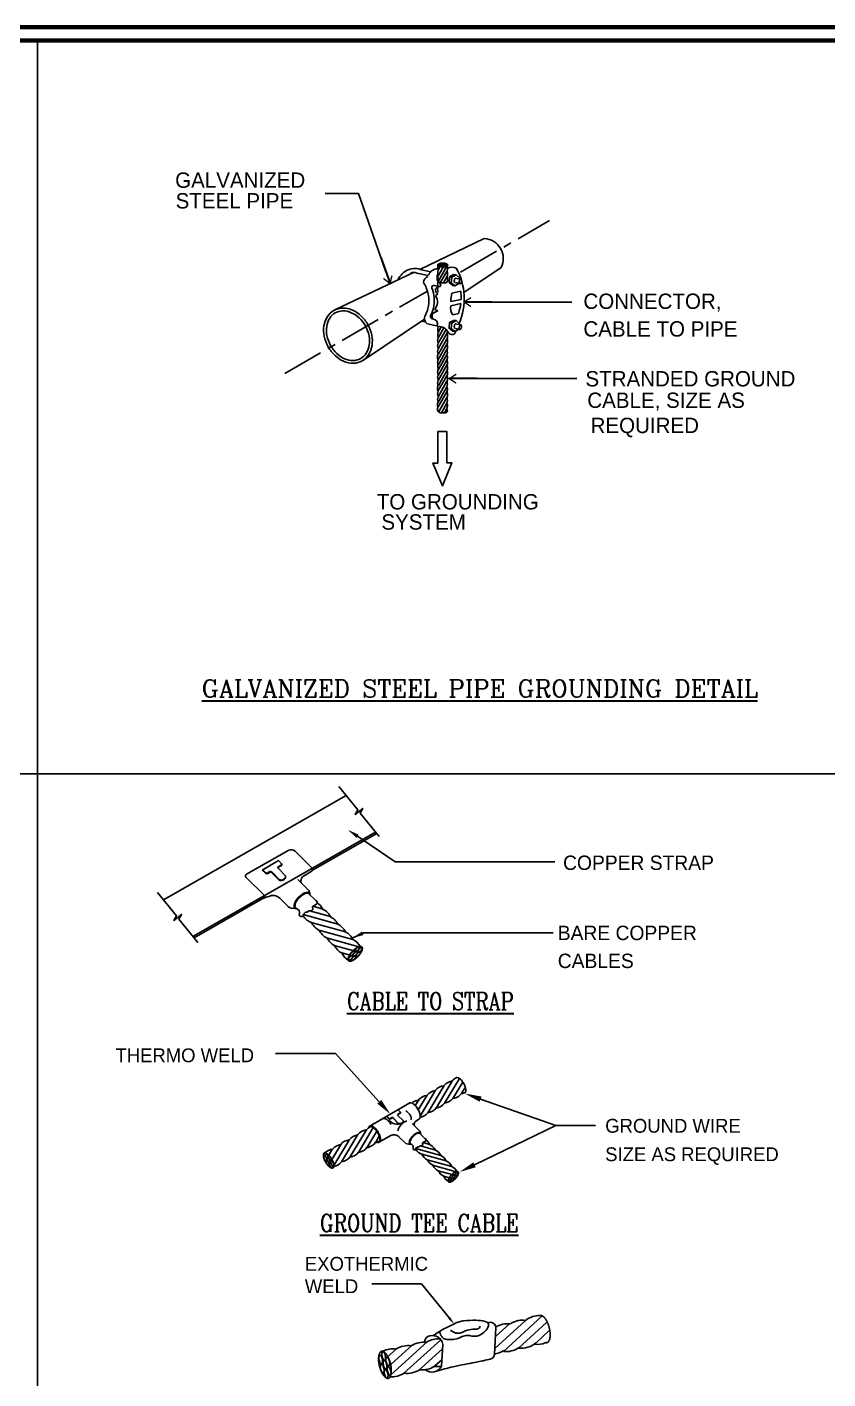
# Model space of a CAD drawing. Extents: x -508 to 92, y -98 to -31.
# Drawn here: x -481.06 to -456.91, y -71.9 to -31.14 of the extents above; entities that cross this region are included whole.
import ezdxf

# ---------------------------------------------------------------- set-up
doc = ezdxf.new("R2010")
doc.units = 0
doc.header["$MEASUREMENT"] = 0
doc.linetypes.add('CENTER', pattern=[2, 1.25, -0.25, 0.25, -0.25])
doc.linetypes.add('DASHED', pattern=[19.05, 12.7, -6.35])
doc.layers.get('0').update_dxf_attribs({"linetype": 'CONTINUOUS', "lineweight": 30})
for name, color, linetype in [('E-DET2-DWG', 2, 'CONTINUOUS'), ('E-DET2-TX', 7, 'CONTINUOUS'), ('E-G-DTL', 2, 'CONTINUOUS'), ('E-G-TXT', 2, 'CONTINUOUS'), ('E-GN-TXT', 2, 'CONTINUOUS'), ('E-P-TXT', 11, 'CONTINUOUS'), ('E-T25', 3, 'CONTINUOUS')]:
    doc.layers.add(name, color=color, linetype=linetype)
doc.layers.add('UG-BORDER', color=20, linetype='CONTINUOUS', lineweight=80)
doc.styles.add('ROMANC', font='ROMANC')
doc.styles.add('STENCIL', font='STENCIL.shx', dxfattribs={"height": 0.25})

msp = doc.modelspace()

# ---------------------------------------------------------------- linework, layer by layer
at = {"color": 3}
for points in [[(-470.391, -38.088), (-470.116, -38.875)], [(-467.05, -39.434), (-467.883, -39.434)], [(-467.496, -41.742), (-468.329, -41.742)]]:
    msp.add_lwpolyline(points, dxfattribs=at)
at = {"color": 3, "const_width": 0.0417}
for points in [[(-470.315, -38.722), (-470.116, -38.875), (-470.056, -38.632)], [(-467.674, -39.297), (-467.883, -39.434), (-467.674, -39.571)], [(-468.12, -41.605), (-468.329, -41.742), (-468.12, -41.879)]]:
    msp.add_lwpolyline(points, dxfattribs=at)
at = {"layer": 'E-DET2-DWG', "color": 11, "linetype": 'CENTER'}
for p, q in [((-467.989, -38.527), (-465.308, -36.979)), ((-473.29, -41.588), (-468.983, -39.1))]:
    msp.add_line(p, q, dxfattribs=at)
at = {"layer": 'E-DET2-DWG'}
for p, q in [((-467.275, -37.515), (-469.222, -38.447)), ((-468.554, -38.303), (-468.544, -38.286)), ((-468.455, -38.295), (-468.447, -38.283)), ((-469.411, -38.537), (-471.777, -39.669)), ((-469.307, -38.565), (-468.966, -38.637)), ((-469.222, -38.447), (-468.889, -38.517)), ((-468.667, -38.642), (-468.499, -38.348)), ((-468.667, -38.809), (-468.408, -38.355)), ((-468.666, -38.475), (-468.6, -38.358)), ((-468.6, -38.853), (-468.393, -38.491)), ((-468.507, -38.856), (-468.391, -38.654)), ((-468.321, -38.674), (-468.255, -38.686)), ((-468.193, -38.599), (-468.127, -38.611)), ((-468.146, -38.711), (-467.972, -38.748)), ((-466.767, -38.395), (-467.889, -39.148)), ((-468.783, -38.932), (-468.634, -38.964)), ((-468.337, -38.84), (-468.271, -38.852)), ((-468.257, -39.163), (-467.986, -39.101)), ((-468.224, -38.931), (-468.159, -38.943)), ((-468.147, -38.848), (-467.997, -38.879)), ((-468.741, -39.242), (-468.671, -39.185)), ((-468.283, -39.418), (-467.971, -39.351)), ((-468.279, -39.542), (-467.981, -39.477)), ((-468.869, -39.932), (-468.804, -39.945)), ((-468.769, -39.653), (-468.679, -39.697)), ((-468.226, -39.819), (-468.053, -39.773)), ((-469.081, -39.949), (-470.92, -41.184)), ((-469.165, -40.005), (-469.053, -40.029)), ((-468.991, -40.094), (-468.624, -40.171)), ((-468.669, -40.677), (-468.429, -40.257)), ((-468.667, -40.346), (-468.571, -40.18)), ((-468.667, -40.514), (-468.494, -40.211)), ((-468.337, -40.22), (-468.271, -40.231)), ((-468.321, -40.054), (-468.255, -40.065)), ((-468.224, -40.311), (-468.159, -40.322)), ((-468.193, -39.979), (-468.127, -39.99)), ((-468.147, -40.227), (-467.997, -40.258)), ((-468.146, -40.091), (-467.972, -40.127)), ((-468.68, -41.182), (-468.388, -40.671)), ((-468.67, -41.012), (-468.397, -40.535)), ((-468.669, -40.845), (-468.391, -40.359)), ((-468.68, -41.492), (-468.388, -40.982)), ((-468.669, -41.335), (-468.401, -40.866)), ((-468.67, -41.967), (-468.397, -41.49)), ((-468.669, -41.645), (-468.401, -41.177)), ((-468.669, -41.8), (-468.391, -41.313)), ((-468.671, -42.12), (-468.388, -41.626)), ((-468.669, -42.289), (-468.401, -41.821)), ((-468.677, -42.468), (-468.401, -41.986)), ((-468.671, -42.609), (-468.393, -42.123)), ((-468.652, -42.748), (-468.401, -42.31)), ((-468.569, -42.77), (-468.401, -42.476)), ((-468.474, -42.77), (-468.402, -42.644)), ((-465.542, -70.008), (-466.697, -71.067)), ((-466.046, -70.141), (-466.959, -70.979)), ((-466.516, -70.23), (-466.94, -70.618)), ((-465.401, -70.197), (-466.239, -70.965)), ((-465.329, -70.447), (-465.716, -70.803)), ((-469.458, -70.885), (-470.168, -71.528)), ((-468.995, -70.782), (-470.092, -71.775)), ((-468.582, -70.713), (-469.708, -71.732)), ((-469.919, -70.988), (-470.202, -71.243)), ((-468.534, -70.985), (-469.257, -71.639)), ((-468.553, -71.319), (-468.771, -71.516)), ((-470.326, -71.402), (-470.367, -71.439)), ((-470.287, -71.682), (-470.318, -71.709))]:
    msp.add_line(p, q, dxfattribs=at)
at = {"layer": 'E-DET2-DWG', "color": 3, "linetype": 'Continuous'}
for p, q in [((-466.925, -70.36), (-466.968, -71.15)), ((-468.527, -70.856), (-468.563, -71.51))]:
    msp.add_line(p, q, dxfattribs=at)
at = {"layer": 'E-DET2-DWG', "linetype": 'DASHED'}
for points in [[(-468.528, -38.377, 0.045972), (-468.464, -38.373, 0.059573), (-468.418, -38.36, 0.101236), (-468.384, -38.336, 0.188553), (-468.377, -38.321, 0.188553), (-468.383, -38.305, 0.101236), (-468.416, -38.28, 0.059573), (-468.462, -38.264, 0.045972), (-468.525, -38.257, 0.045972), (-468.588, -38.261, 0.059573), (-468.635, -38.275, 0.101236), (-468.669, -38.298, 0.188553), (-468.675, -38.314, 0.188553), (-468.67, -38.329, 0.101236), (-468.636, -38.355, 0.059573), (-468.591, -38.37, 0.045972)], [(-470.104, -71.43, -0.045972), (-470.078, -71.608, -0.059573), (-470.086, -71.743, -0.101236), (-470.131, -71.853, -0.188553), (-470.169, -71.88, -0.188553), (-470.216, -71.874, -0.101236), (-470.306, -71.797, -0.059573), (-470.376, -71.681, -0.045972), (-470.435, -71.51, -0.045972), (-470.462, -71.332, -0.059573), (-470.453, -71.197, -0.101236), (-470.409, -71.087, -0.188553), (-470.37, -71.06, -0.188553), (-470.323, -71.066, -0.101236), (-470.233, -71.143, -0.059573), (-470.163, -71.259, -0.045972)]]:
    msp.add_lwpolyline(points, format="xyb", close=True, dxfattribs=at)
at = {"layer": 'E-DET2-DWG'}
for points in [[(-468.622, -38.307, 0.039343), (-468.641, -38.308, 0.052143), (-468.655, -38.312, 0.095402), (-468.666, -38.319, 0.209138), (-468.669, -38.324, 0.209138), (-468.666, -38.33, 0.095402), (-468.655, -38.337, 0.052143), (-468.641, -38.341, 0.039343), (-468.622, -38.342, 0.039343), (-468.603, -38.341, 0.052143), (-468.589, -38.337, 0.095402), (-468.578, -38.33, 0.209138), (-468.576, -38.325, 0.209138), (-468.578, -38.319, 0.095402), (-468.589, -38.312, 0.052143), (-468.603, -38.308, 0.039343)], [(-468.591, -38.268, 0.039343), (-468.61, -38.269, 0.052143), (-468.624, -38.273, 0.095402), (-468.635, -38.28, 0.209138), (-468.637, -38.286, 0.209138), (-468.635, -38.291, 0.095402), (-468.624, -38.298, 0.052143), (-468.61, -38.302, 0.039343), (-468.591, -38.304, 0.039343), (-468.572, -38.302, 0.052143), (-468.558, -38.298, 0.095402), (-468.547, -38.292, 0.209138), (-468.544, -38.286, 0.209138), (-468.547, -38.28, 0.095402), (-468.558, -38.273, 0.052143), (-468.572, -38.269, 0.039343)], [(-468.527, -38.3, 0.039343), (-468.546, -38.301, 0.052143), (-468.56, -38.305, 0.095402), (-468.571, -38.312, 0.209138), (-468.573, -38.317, 0.209138), (-468.571, -38.323, 0.095402), (-468.56, -38.33, 0.052143), (-468.546, -38.334, 0.039343), (-468.527, -38.335, 0.039343), (-468.508, -38.334, 0.052143), (-468.494, -38.33, 0.095402), (-468.483, -38.323, 0.209138), (-468.48, -38.318, 0.209138), (-468.483, -38.312, 0.095402), (-468.494, -38.305, 0.052143), (-468.508, -38.301, 0.039343)], [(-468.494, -38.262, 0.039343), (-468.513, -38.264, 0.052143), (-468.527, -38.268, 0.095402), (-468.538, -38.274, 0.209138), (-468.541, -38.28, 0.209138), (-468.538, -38.286, 0.095402), (-468.527, -38.293, 0.052143), (-468.513, -38.297, 0.039343), (-468.494, -38.298, 0.039343), (-468.475, -38.297, 0.052143), (-468.461, -38.293, 0.095402), (-468.45, -38.286, 0.209138), (-468.448, -38.28, 0.209138), (-468.45, -38.275, 0.095402), (-468.461, -38.268, 0.052143), (-468.475, -38.264, 0.039343)], [(-468.43, -38.291, 0.039343), (-468.449, -38.293, 0.052143), (-468.463, -38.296, 0.095402), (-468.474, -38.303, 0.209138), (-468.477, -38.309, 0.209138), (-468.474, -38.314, 0.095402), (-468.463, -38.321, 0.052143), (-468.449, -38.325, 0.039343), (-468.43, -38.327, 0.039343), (-468.411, -38.325, 0.052143), (-468.397, -38.322, 0.095402), (-468.386, -38.315, 0.209138), (-468.384, -38.309, 0.209138), (-468.386, -38.303, 0.095402), (-468.397, -38.296, 0.052143), (-468.411, -38.293, 0.039343)], [(-468.554, -38.336, 0.039343), (-468.573, -38.338, 0.052143), (-468.587, -38.342, 0.095402), (-468.598, -38.348, 0.209138), (-468.601, -38.354, 0.209138), (-468.598, -38.36, 0.095402), (-468.587, -38.367, 0.052143), (-468.573, -38.371, 0.039343), (-468.554, -38.372, 0.039343), (-468.535, -38.371, 0.052143), (-468.521, -38.367, 0.095402), (-468.51, -38.36, 0.209138), (-468.507, -38.354, 0.209138), (-468.51, -38.349, 0.095402), (-468.521, -38.342, 0.052143), (-468.535, -38.338, 0.039343)], [(-468.452, -38.329, 0.039343), (-468.471, -38.33, 0.052143), (-468.485, -38.334, 0.095402), (-468.496, -38.341, 0.209138), (-468.499, -38.347, 0.209138), (-468.496, -38.352, 0.095402), (-468.485, -38.359, 0.052143), (-468.471, -38.363, 0.039343), (-468.452, -38.365, 0.039343), (-468.433, -38.363, 0.052143), (-468.419, -38.359, 0.095402), (-468.408, -38.353, 0.209138), (-468.406, -38.347, 0.209138), (-468.408, -38.341, 0.095402), (-468.419, -38.334, 0.052143), (-468.433, -38.331, 0.039343)], [(-468.029, -38.805, 0.047139), (-468.032, -38.835, 0.060825), (-468.03, -38.857, 0.10202), (-468.021, -38.876, 0.185254), (-468.011, -38.883, 0.185254), (-468, -38.881, 0.10202), (-467.984, -38.867, 0.060825), (-467.973, -38.847, 0.047139), (-467.964, -38.819, 0.047139), (-467.961, -38.79, 0.060825), (-467.963, -38.767, 0.10202), (-467.972, -38.748, 0.185254), (-467.982, -38.742, 0.185254), (-467.994, -38.743, 0.10202), (-468.009, -38.757, 0.060825), (-468.021, -38.777, 0.047139)], [(-471.982, -40.78, 0.076692), (-471.773, -41.048, 0.08664), (-471.517, -41.217, 0.105807), (-471.22, -41.277, 0.124963), (-470.959, -41.208, 0.124963), (-470.763, -41.023, 0.105807), (-470.658, -40.739, 0.08664), (-470.667, -40.432, 0.076692), (-470.785, -40.113, 0.076692), (-470.993, -39.845, 0.08664), (-471.249, -39.676, 0.105807), (-471.547, -39.616, 0.124963), (-471.807, -39.685, 0.124963), (-472.003, -39.87, 0.105806), (-472.109, -40.154, 0.08664), (-472.1, -40.461, 0.076692)], [(-471.909, -40.739, 0.076692), (-471.716, -40.987, 0.08664), (-471.484, -41.14, 0.105807), (-471.221, -41.194, 0.124963), (-471, -41.135, 0.124963), (-470.834, -40.978, 0.105807), (-470.741, -40.727, 0.08664), (-470.749, -40.448, 0.076692), (-470.858, -40.154, 0.076692), (-471.051, -39.906, 0.08664), (-471.283, -39.753, 0.105807), (-471.546, -39.699, 0.124963), (-471.767, -39.758, 0.124963), (-471.933, -39.915, 0.105807), (-472.026, -40.166, 0.08664), (-472.018, -40.445, 0.076692)], [(-468.029, -40.185, 0.047139), (-468.032, -40.214, 0.060825), (-468.03, -40.237, 0.10202), (-468.021, -40.256, 0.185254), (-468.011, -40.262, 0.185254), (-468, -40.26, 0.10202), (-467.984, -40.246, 0.060825), (-467.973, -40.226, 0.047139), (-467.964, -40.198, 0.047139), (-467.961, -40.169, 0.060825), (-467.963, -40.146, 0.10202), (-467.972, -40.127, 0.185254), (-467.982, -40.121, 0.185254), (-467.994, -40.123, 0.10202), (-468.009, -40.137, 0.060825), (-468.021, -40.157, 0.047139)], [(-470.445, -71.322, -0.039343), (-470.452, -71.268, -0.052143), (-470.451, -71.228, -0.095402), (-470.439, -71.193, -0.209138), (-470.424, -71.182, -0.209138), (-470.407, -71.186, -0.095402), (-470.381, -71.212, -0.052143), (-470.362, -71.248, -0.039343), (-470.346, -71.3, -0.039343), (-470.339, -71.353, -0.052143), (-470.341, -71.394, -0.095402), (-470.353, -71.429, -0.209138), (-470.367, -71.439, -0.209138), (-470.384, -71.436, -0.095402), (-470.41, -71.409, -0.052143), (-470.429, -71.373, -0.039343)], [(-470.357, -71.211, -0.039343), (-470.365, -71.158, -0.052143), (-470.363, -71.117, -0.095402), (-470.351, -71.082, -0.209138), (-470.336, -71.072, -0.209138), (-470.319, -71.075, -0.095402), (-470.293, -71.102, -0.052143), (-470.274, -71.138, -0.039343), (-470.259, -71.189, -0.039343), (-470.251, -71.243, -0.052143), (-470.253, -71.284, -0.095402), (-470.265, -71.319, -0.209138), (-470.279, -71.329, -0.209138), (-470.296, -71.326, -0.095402), (-470.322, -71.299, -0.052143), (-470.341, -71.263, -0.039343)], [(-470.233, -71.382, -0.039343), (-470.241, -71.329, -0.052143), (-470.239, -71.288, -0.095402), (-470.227, -71.253, -0.209138), (-470.212, -71.242, -0.209138), (-470.195, -71.246, -0.095402), (-470.169, -71.272, -0.052143), (-470.15, -71.309, -0.039343), (-470.135, -71.36, -0.039343), (-470.127, -71.414, -0.052143), (-470.129, -71.454, -0.095402), (-470.141, -71.489, -0.209138), (-470.155, -71.5, -0.209138), (-470.172, -71.496, -0.095402), (-470.198, -71.47, -0.052143), (-470.217, -71.434, -0.039343)], [(-470.401, -71.592, -0.039343), (-470.409, -71.539, -0.052143), (-470.407, -71.498, -0.095402), (-470.395, -71.463, -0.209138), (-470.381, -71.453, -0.209138), (-470.364, -71.456, -0.095402), (-470.338, -71.482, -0.052143), (-470.319, -71.519, -0.039343), (-470.303, -71.57, -0.039343), (-470.295, -71.624, -0.052143), (-470.297, -71.664, -0.095402), (-470.309, -71.699, -0.209138), (-470.323, -71.71, -0.209138), (-470.341, -71.706, -0.095402), (-470.367, -71.68, -0.052143), (-470.386, -71.644, -0.039343)], [(-470.318, -71.479, -0.039343), (-470.326, -71.426, -0.052143), (-470.324, -71.385, -0.095402), (-470.312, -71.35, -0.209138), (-470.297, -71.34, -0.209138), (-470.28, -71.343, -0.095402), (-470.254, -71.37, -0.052143), (-470.235, -71.406, -0.039343), (-470.22, -71.457, -0.039343), (-470.212, -71.511, -0.052143), (-470.214, -71.551, -0.095402), (-470.226, -71.586, -0.209138), (-470.24, -71.597, -0.209138), (-470.257, -71.593, -0.095402), (-470.283, -71.567, -0.052143), (-470.302, -71.531, -0.039343)], [(-470.283, -71.751, -0.039343), (-470.291, -71.698, -0.052143), (-470.289, -71.657, -0.095402), (-470.277, -71.622, -0.209138), (-470.263, -71.612, -0.209138), (-470.246, -71.615, -0.095402), (-470.22, -71.642, -0.052143), (-470.201, -71.678, -0.039343), (-470.185, -71.729, -0.039343), (-470.177, -71.783, -0.052143), (-470.179, -71.823, -0.095402), (-470.191, -71.859, -0.209138), (-470.205, -71.869, -0.209138), (-470.223, -71.866, -0.095402), (-470.249, -71.839, -0.052143), (-470.267, -71.803, -0.039343)], [(-470.192, -71.668, -0.039343), (-470.2, -71.615, -0.052143), (-470.198, -71.574, -0.095402), (-470.186, -71.539, -0.209138), (-470.172, -71.529, -0.209138), (-470.154, -71.532, -0.095402), (-470.128, -71.559, -0.052143), (-470.109, -71.595, -0.039343), (-470.094, -71.646, -0.039343), (-470.086, -71.7, -0.052143), (-470.088, -71.74, -0.095402), (-470.1, -71.776, -0.209138), (-470.114, -71.786, -0.209138), (-470.131, -71.783, -0.095402), (-470.157, -71.756, -0.052143), (-470.176, -71.72, -0.039343)]]:
    msp.add_lwpolyline(points, format="xyb", close=True, dxfattribs=at)
for points in [[(-468.321, -38.674), (-468.337, -38.84), (-468.224, -38.931)], [(-468.204, -38.605), (-468.321, -38.674)], [(-468.255, -38.686), (-468.271, -38.852), (-468.159, -38.943), (-468.04, -38.873), (-468.039, -38.866)], [(-468.026, -38.726), (-468.024, -38.707), (-468.127, -38.611), (-468.255, -38.686)], [(-468.321, -40.054), (-468.337, -40.22), (-468.224, -40.31)], [(-468.204, -39.984), (-468.321, -40.054)], [(-468.255, -40.065), (-468.271, -40.231), (-468.159, -40.322), (-468.04, -40.253), (-468.039, -40.245)], [(-468.026, -40.105), (-468.024, -40.087), (-468.127, -39.99), (-468.255, -40.065)]]:
    msp.add_lwpolyline(points, dxfattribs=at)
for points in [[(-468.137, -38.707, 0.070767), (-468.141, -38.709, 0.10202), (-468.157, -38.723, 0.060825), (-468.168, -38.742, 0.047139), (-468.177, -38.77, 0.047139)], [(-469.072, -39.866, 0.080977), (-468.973, -39.625, 0.076692), (-468.95, -39.312, 0.076692), (-469.022, -39.006, 0.057219), (-469.11, -38.844, 0.04555)], [(-468.894, -39.842, 0.072542), (-468.809, -39.625, 0.076692), (-468.785, -39.312, 0.076692), (-468.857, -39.006, 0.00035), (-468.858, -39.005, 0.04555)], [(-468.674, -38.802, 0.179387), (-468.669, -38.818, 0.10202), (-468.646, -38.837, 0.060825), (-468.615, -38.849, 0.047139), (-468.574, -38.856, 0.047139)], [(-468.574, -38.856, 0.016355), (-468.453, -38.855, 0.060825), (-468.421, -38.847, 0.10202), (-468.396, -38.831, 0.185254), (-468.389, -38.816, 0.104896), (-468.391, -38.806, 0.062149)], [(-468.177, -38.77, 0.047139), (-468.18, -38.8, 0.060825), (-468.177, -38.822, 0.10202), (-468.169, -38.841, 0.145633), (-468.161, -38.847, 0.185254)], [(-468.177, -40.15, 0.047139), (-468.18, -40.179, 0.060825), (-468.177, -40.202, 0.10202), (-468.169, -40.221, 0.145633), (-468.161, -40.226, 0.185254)], [(-468.137, -40.086, 0.070767), (-468.141, -40.088, 0.10202), (-468.157, -40.102, 0.060825), (-468.168, -40.122, 0.047139), (-468.177, -40.15, 0.047139)]]:
    msp.add_lwpolyline(points, format="xyb", dxfattribs=at)
at = {"layer": 'E-DET2-DWG', "color": 3}
for points in [[(-468.674, -42.716, 0.179387), (-468.669, -42.732, 0.10202), (-468.646, -42.751, 0.060825), (-468.615, -42.763, 0.047139), (-468.574, -42.77, 0.047139)], [(-468.574, -42.77, 0.016355), (-468.453, -42.769, 0.060825), (-468.421, -42.761, 0.10202), (-468.396, -42.745, 0.185254), (-468.389, -42.73, 0.104896), (-468.391, -42.72, 0.062149)], [(-468.808, -70.589, -0.012485), (-468.627, -70.467, -0.020587), (-468.513, -70.4, -0.010921), (-468.174, -70.23, -0.026577), (-468.03, -70.171, -0.062559), (-467.891, -70.141, -0.02499), (-467.534, -70.128, -0.054961), (-467.249, -70.163, -0.159616), (-467.163, -70.216, -0.267434), (-467.148, -70.299, -0.113301), (-467.249, -70.458, -0.074623), (-467.398, -70.567, -0.094063), (-467.538, -70.609, -0.094375), (-467.687, -70.597, 0.102211), (-467.824, -70.588, 0.082366), (-467.981, -70.637, -0.06948), (-468.164, -70.699, -0.059431), (-468.332, -70.711, -0.067889), (-468.477, -70.684, -0.168822), (-468.559, -70.62, -0.105764), (-468.619, -70.468)], [(-468.295, -70.429, 0.089252), (-468.128, -70.512, 0.141252), (-468.008, -70.512, 0.036554), (-467.901, -70.472, -0.033795), (-467.785, -70.429, -0.080663), (-467.56, -70.399, 0.14514), (-467.436, -70.367, 0.104609), (-467.424, -70.356, 0.030959), (-467.396, -70.308)], [(-468.736, -71.666, -0.007992), (-468.213, -71.53, -0.012199), (-467.867, -71.456, -0.000556), (-467.563, -71.398, 0.000939), (-467.382, -71.363, 0.007086), (-467.299, -71.346, 0.002866), (-467.095, -71.3)]]:
    msp.add_lwpolyline(points, format="xyb", dxfattribs=at)
at = {"layer": 'E-DET2-DWG', "linetype": 'DASHED'}
for points in [[(-465.582, -69.982, -0.177565), (-465.538, -69.988, -0.101236), (-465.447, -70.064, -0.059573), (-465.376, -70.18, -0.045972), (-465.317, -70.35, -0.045972)], [(-465.317, -70.35, -0.045972), (-465.289, -70.528, -0.059573), (-465.297, -70.664, -0.101236), (-465.34, -70.774, -0.188553), (-465.379, -70.801, -0.12073), (-465.419, -70.801, -0.101236)]]:
    msp.add_lwpolyline(points, format="xyb", dxfattribs=at)
at = {"layer": 'E-DET2-DWG'}
for centre, radius, start, end in [((-467.313, -38.124), 0.61, 333.6476, 86.3524), ((-469.362, -38.973), 0.553, 66.2733, 157.0203), ((-469.411, -38.746), 0.208, 60, 115.5683), ((-468.876, -38.871), 0.235, 115.5666, 173.3854), ((-468.691, -38.705), 0.273, 86.7526, 161.5551), ((-468.457, -38.697), 0.242, 154.3661, 205.6341), ((-468.246, -38.673), 0.293, 64.3939, 119.3115), ((-469.795, -39.335), 1.915, 337.1075, 28.9317), ((-468.794, -38.996), 0.0641, 76.2066, 188.455), ((-468.636, -39.075), 0.112, 73.758, 246.5179), ((-468.445, -38.881), 0.236, 160.4408, 200.9036), ((-468.445, -39.047), 0.236, 160.4408, 200.9036), ((-468.695, -38.923), 0.101, 333.409, 54.2167), ((-468.618, -38.913), 0.236, 20.2317, 20.4521), ((-469.33, -39.307), 1.359, 358.1172, 8.6797), ((-469.022, -39.429), 0.337, 318.5214, 33.6626), ((-468.872, -39.438), 0.323, 51.4144, 53.6427), ((-466.926, -39.43), 1.357, 168.6373, 179.4685), ((-469.33, -39.307), 1.359, 339.9397, 352.802), ((-468.871, -39.92), 0.212, 151.9584, 234.6654), ((-468.824, -39.871), 0.0757, 144.4375, 232.8816), ((-468.734, -39.853), 0.116, 101.5358, 261.8428), ((-468.872, -39.438), 0.323, 290.8213, 306.6485), ((-468.001, -39.633), 0.292, 161.8749, 219.5209), ((-468.817, -40.079), 0.129, 325.9925, 59.0565), ((-468.66, -40.514), 0.346, 23.8233, 84.0435), ((-468.616, -40.287), 0.236, 338.7099, 354.4452), ((-469.831, -39.425), 1.915, 329.8489, 332.6456), ((-468.252, -40.288), 0.126, 223.5745, 307.9959), ((-468.623, -41.114), 0.236, 6.8645, 20.2169), ((-468.624, -41.28), 0.236, 358.6201, 19.7138), ((-468.623, -42.069), 0.236, 6.8645, 20.2169), ((-468.623, -42.558), 0.236, 6.8645, 20.2169), ((-465.602, -70.649), 0.668, 88.2781, 129.8034), ((-466.581, -70.899), 0.668, 81.8507, 122.3136), ((-466.116, -70.791), 0.668, 81.8507, 122.3136), ((-469.574, -71.559), 0.668, 81.4789, 121.9417), ((-469.116, -71.459), 0.668, 81.4789, 121.9417), ((-468.661, -71.353), 0.668, 85.0983, 121.9417), ((-468.69, -70.847), 0.163, 356.8887, 23.8337), ((-466.158, -70.302), 0.668, 263.0192, 311.4142), ((-465.687, -70.19), 0.668, 262.152, 293.6384), ((-470.03, -71.657), 0.668, 81.4789, 116.9602), ((-467.065, -70.487), 0.668, 278.3637, 304.0444), ((-466.616, -70.404), 0.668, 263.0405, 304.0444), ((-470.058, -71.163), 0.668, 264.9991, 303.6725), ((-469.592, -71.061), 0.668, 261.9303, 303.6725), ((-469.144, -70.957), 0.668, 264.9991, 303.6725), ((-468.679, -70.855), 0.668, 261.9303, 279.8702)]:
    msp.add_arc(centre, radius, start, end, dxfattribs=at)
at = {"layer": 'E-DET2-DWG', "color": 3}
for centre, radius, start, end in [((-468.444, -38.386), 0.236, 165.4223, 200.9036), ((-468.443, -38.55), 0.236, 160.4408, 200.9036), ((-468.443, -38.716), 0.236, 160.4408, 200.9036), ((-468.618, -38.744), 0.236, 338.7099, 17.3834), ((-468.616, -38.414), 0.236, 338.7099, 17.3834), ((-468.616, -38.582), 0.236, 338.7099, 20.4521), ((-468.443, -40.255), 0.236, 160.4408, 200.9036), ((-468.443, -40.421), 0.236, 160.4408, 200.9036), ((-468.445, -40.586), 0.236, 160.4408, 200.9036), ((-468.445, -40.752), 0.236, 160.4408, 200.9036), ((-468.619, -40.784), 0.236, 338.7099, 20.2169), ((-468.618, -40.449), 0.236, 338.7099, 17.3834), ((-468.618, -40.618), 0.236, 338.7099, 20.4521), ((-468.449, -41.086), 0.236, 160.4408, 200.9036), ((-468.446, -40.922), 0.236, 160.4408, 200.9036), ((-468.624, -40.946), 0.236, 338.7099, 17.3834), ((-468.623, -41.114), 0.236, 338.7099, 6.8645), ((-468.445, -41.242), 0.236, 160.4408, 200.9036), ((-468.445, -41.541), 0.236, 160.4408, 200.9036), ((-468.443, -41.375), 0.236, 160.4408, 200.9036), ((-468.619, -41.274), 0.236, 338.7099, 20.2169), ((-468.618, -41.404), 0.236, 338.7099, 17.3834), ((-468.618, -41.572), 0.236, 338.7099, 20.4521), ((-468.449, -42.04), 0.236, 160.4408, 200.9036), ((-468.446, -41.877), 0.236, 160.4408, 200.9036), ((-468.445, -41.706), 0.236, 160.4408, 200.9036), ((-468.624, -41.901), 0.236, 338.7099, 17.3834), ((-468.619, -41.738), 0.236, 338.7099, 20.2169), ((-468.446, -42.366), 0.236, 160.4408, 200.9036), ((-468.445, -42.196), 0.236, 160.4408, 200.9036), ((-468.624, -42.39), 0.236, 338.7099, 17.3834), ((-468.623, -42.069), 0.236, 338.7099, 6.8645), ((-468.619, -42.228), 0.236, 338.7099, 20.2169), ((-468.451, -42.697), 0.236, 160.4408, 184.0605), ((-468.449, -42.529), 0.236, 160.4408, 200.9036), ((-468.623, -42.558), 0.236, 338.7099, 6.8645), ((-468.624, -42.723), 0.236, 358.6201, 19.7138), ((-467.088, -70.351), 0.163, 356.8887, 119.8244), ((-468.906, -70.764), 0.163, 114.0731, 190.3087), ((-468.84, -70.914), 0.326, 23.8337, 114.0731), ((-467.131, -71.141), 0.163, 282.7041, 356.8887), ((-468.855, -71.359), 0.329, 231.9909, 332.6684)]:
    msp.add_arc(centre, radius, start, end, dxfattribs=at)
at = {"layer": 'E-DET2-TX'}
msp.add_lwpolyline([(-468.68, -43.337), (-468.68, -44.289), (-468.823, -44.289), (-468.536, -44.975), (-468.249, -44.281), (-468.399, -44.281), (-468.399, -43.337)], close=True, dxfattribs=at)
at = {"layer": 'E-G-DTL', "color": 4}
for p, q in [((-473.966, -56.554), (-473.48, -56.272)), ((-473.966, -56.554), (-473.871, -56.649)), ((-473.953, -56.546), (-473.857, -56.643)), ((-473.823, -56.65), (-473.737, -56.6)), ((-473.801, -56.658), (-473.724, -56.614)), ((-473.697, -56.616), (-473.459, -56.861)), ((-473.684, -56.607), (-473.456, -56.843)), ((-473.497, -56.483), (-473.387, -56.419)), ((-473.485, -56.454), (-473.389, -56.398)), ((-473.483, -56.507), (-473.272, -56.726)), ((-473.48, -56.272), (-473.379, -56.373)), ((-472.466, -56.577), (-472.753, -56.76)), ((-472.893, -56.842), (-472.568, -57.168)), ((-473.786, -57.357), (-473.905, -57.396)), ((-473.44, -57.406), (-473.198, -57.649)), ((-470.436, -64.105), (-469.516, -63.573)), ((-470.223, -63.984), (-470.156, -64.052)), ((-470.215, -63.978), (-470.146, -64.047)), ((-469.886, -63.932), (-469.807, -63.886)), ((-469.878, -63.911), (-469.808, -63.871)), ((-469.876, -63.95), (-469.724, -64.107)), ((-469.874, -63.78), (-469.802, -63.853)), ((-470.345, -64.056), (-470.716, -64.261)), ((-470.121, -64.052), (-470.059, -64.017)), ((-470.105, -64.058), (-470.05, -64.027)), ((-470.03, -64.028), (-469.859, -64.204)), ((-470.021, -64.022), (-469.857, -64.192)), ((-469.452, -64.191), (-469.218, -64.426)), ((-469.243, -64.068), (-469.351, -64.131)), ((-470.095, -64.562), (-470.43, -64.749)), ((-469.846, -64.596), (-469.671, -64.771))]:
    msp.add_line(p, q, dxfattribs=at)
at = {"layer": 'E-G-DTL'}
for p, q in [((-472.547, -57.784), (-471.915, -57.959)), ((-472.446, -57.645), (-472.2, -57.714)), ((-472.738, -57.897), (-471.69, -58.189)), ((-472.491, -58.133), (-471.461, -58.419)), ((-472.261, -58.363), (-471.233, -58.65)), ((-472.032, -58.594), (-471.053, -58.866)), ((-471.802, -58.825), (-471.169, -59.001)), ((-471.574, -59.055), (-471.322, -59.125)), ((-471.036, -59.014), (-471.009, -59.021)), ((-471.184, -59.139), (-471.147, -59.149)), ((-468.487, -63.048), (-468.979, -63.872)), ((-468.232, -62.903), (-468.725, -63.729)), ((-468.025, -62.838), (-468.471, -63.585)), ((-467.922, -62.946), (-468.218, -63.443)), ((-467.844, -63.099), (-467.937, -63.255)), ((-469.25, -63.48), (-469.355, -63.657)), ((-468.996, -63.337), (-469.264, -63.786)), ((-468.741, -63.191), (-469.208, -63.973)), ((-470.829, -64.384), (-471.323, -65.211)), ((-470.623, -64.32), (-471.068, -65.066)), ((-471.338, -64.673), (-471.807, -65.459)), ((-471.084, -64.529), (-471.576, -65.354)), ((-470.519, -64.428), (-470.815, -64.925)), ((-470.442, -64.581), (-470.535, -64.736)), ((-469.13, -64.769), (-468.952, -64.818)), ((-471.848, -64.962), (-471.968, -65.164)), ((-471.593, -64.818), (-471.897, -65.327)), ((-469.34, -64.95), (-468.585, -65.16)), ((-469.202, -64.868), (-468.748, -64.995)), ((-469.162, -65.12), (-468.42, -65.326)), ((-472.013, -65.28), (-472.03, -65.31)), ((-471.939, -65.439), (-471.952, -65.46)), ((-468.996, -65.286), (-468.256, -65.492)), ((-468.832, -65.452), (-468.127, -65.648)), ((-468.666, -65.618), (-468.21, -65.745)), ((-468.502, -65.784), (-468.32, -65.834)), ((-468.221, -65.844), (-468.195, -65.852)), ((-468.114, -65.754), (-468.095, -65.76))]:
    msp.add_line(p, q, dxfattribs=at)
at = {"layer": 'E-G-DTL', "color": 4}
for points in [[(-473.267, -56.778, 0.1), (-473.272, -56.726)], [(-472.929, -57.719, -0.013578), (-472.941, -57.719, -0.188553), (-472.988, -57.7, -0.188553), (-473.009, -57.654, -0.101236), (-472.995, -57.564, -0.059573), (-472.951, -57.476, -0.045972), (-472.871, -57.376, -0.045972)], [(-472.961, -57.687, -0.052713), (-472.969, -57.681, -0.188553), (-472.982, -57.652, -0.101236), (-472.971, -57.571, -0.059573), (-472.929, -57.488, -0.045972), (-472.852, -57.391, -0.045972)], [(-472.941, -57.719), (-472.904, -57.735, -0.38229), (-472.85, -57.864, 0.581358), (-472.768, -57.954, 0.13167), (-472.711, -57.924), (-472.744, -57.904), (-472.719, -57.874, -0.226552), (-472.614, -57.824), (-472.573, -57.794, -0.21924), (-472.524, -57.784, 0.659919), (-472.451, -57.685, -0.621024), (-472.418, -57.635), (-472.337, -57.585, 0.6625), (-472.353, -57.476), (-472.581, -57.257)], [(-472.871, -57.376, -0.045972), (-472.774, -57.292, -0.059573), (-472.687, -57.245, -0.101236), (-472.598, -57.228, -0.188553), (-472.551, -57.248, -0.188553), (-472.531, -57.293, -0.007271), (-472.53, -57.3, -0.059573)], [(-472.852, -57.391, -0.045972), (-472.758, -57.311, -0.059573), (-472.676, -57.266, -0.101236), (-472.596, -57.251, -0.170493), (-472.568, -57.262, -0.188553)], [(-472.561, -57.273, 0.075935), (-472.568, -57.262, 0.188553)], [(-472.53, -57.316, 0.023528), (-472.53, -57.295, 0.049974), (-472.533, -57.282, 0.188553)], [(-469.543, -63.589, -0.052534), (-469.533, -63.581, -0.188553), (-469.488, -63.574, -0.101236), (-469.413, -63.607, -0.059573), (-469.347, -63.666, -0.045972), (-469.279, -63.759, -0.045972)], [(-469.637, -63.813, -0.045972), (-469.552, -63.891, -0.059573), (-469.5, -63.963, -0.101236), (-469.476, -64.041, -0.187574), (-469.488, -64.085, -0.188553)], [(-469.279, -63.759, -0.045972), (-469.23, -63.863, -0.059573), (-469.209, -63.95, -0.101236), (-469.216, -64.032, -0.187574), (-469.243, -64.067, -0.188553)], [(-470.76, -64.321, -0.013578), (-470.757, -64.31, -0.188553), (-470.73, -64.275, -0.188553), (-470.685, -64.267, -0.101236), (-470.61, -64.3, -0.059573), (-470.544, -64.36, -0.045972), (-470.476, -64.453, -0.045972)], [(-470.725, -64.301, -0.052713), (-470.718, -64.296, -0.188553), (-470.689, -64.291, -0.101236), (-470.622, -64.32, -0.059573), (-470.56, -64.376, -0.045972), (-470.494, -64.466, -0.045972)], [(-470.345, -64.056, -0.045306), (-470.336, -64.049, -0.188553), (-470.292, -64.042, -0.101236), (-470.217, -64.074, -0.059573), (-470.15, -64.134, -0.045972), (-470.083, -64.227, -0.045972)], [(-469.877, -64.418, -0.083835), (-469.867, -64.364, -0.059573), (-469.835, -64.301, -0.045972), (-469.777, -64.229, -0.045972)], [(-469.777, -64.229, -0.045972), (-469.707, -64.168, -0.059573), (-469.645, -64.134, -0.053662), (-469.611, -64.125, -0.188553)], [(-469.721, -64.145, 0.1), (-469.724, -64.107)], [(-470.494, -64.466, -0.045972), (-470.446, -64.567, -0.059573), (-470.427, -64.648, -0.101236), (-470.433, -64.721, -0.170493), (-470.449, -64.743, -0.188553)], [(-470.476, -64.453, -0.045972), (-470.427, -64.557, -0.059573), (-470.406, -64.644, -0.101236), (-470.413, -64.725, -0.188553), (-470.441, -64.761, -0.188553), (-470.485, -64.768, -0.007271), (-470.491, -64.767, -0.059573)], [(-470.46, -64.746, 0.075935), (-470.449, -64.743, 0.188553)], [(-469.478, -64.822, -0.013578), (-469.486, -64.822, -0.188553), (-469.52, -64.808, -0.188553), (-469.535, -64.775, -0.101236), (-469.525, -64.711, -0.059573), (-469.493, -64.647, -0.045972), (-469.436, -64.575, -0.045972)], [(-469.501, -64.799, -0.052713), (-469.506, -64.795, -0.188553), (-469.516, -64.773, -0.101236), (-469.507, -64.716, -0.059573), (-469.477, -64.656, -0.045972), (-469.422, -64.586, -0.045972)], [(-469.486, -64.822), (-469.46, -64.833, -0.38229), (-469.42, -64.926, 0.581358), (-469.362, -64.991, 0.13167), (-469.321, -64.969), (-469.344, -64.955), (-469.327, -64.934, -0.226552), (-469.25, -64.898), (-469.221, -64.876, -0.21924), (-469.186, -64.869, 0.659919), (-469.133, -64.797, -0.621024), (-469.11, -64.762), (-469.051, -64.726, 0.6625), (-469.063, -64.647), (-469.227, -64.489)], [(-469.436, -64.575, -0.045972), (-469.366, -64.515, -0.059573), (-469.303, -64.48, -0.101236), (-469.239, -64.469, -0.188553), (-469.206, -64.483, -0.188553), (-469.191, -64.515, -0.007271), (-469.19, -64.52, -0.059573)], [(-469.422, -64.586, -0.045972), (-469.354, -64.528, -0.059573), (-469.295, -64.496, -0.101236), (-469.238, -64.485, -0.170493), (-469.218, -64.493, -0.188553)], [(-469.212, -64.501, 0.075935), (-469.218, -64.493, 0.188553)], [(-469.19, -64.532, 0.023528), (-469.19, -64.517, 0.049974), (-469.192, -64.507, 0.188553)]]:
    msp.add_lwpolyline(points, format="xyb", dxfattribs=at)
at = {"layer": 'E-G-DTL', "linetype": 'DASHED'}
for points in [[(-471.249, -59, -0.045972), (-471.155, -58.919, -0.059573), (-471.074, -58.875, -0.101236), (-470.994, -58.86, -0.188553), (-470.964, -58.873, -0.188553), (-470.95, -58.902, -0.101236), (-470.962, -58.982, -0.059573), (-471.004, -59.066, -0.045972), (-471.081, -59.162, -0.045972), (-471.175, -59.243, -0.059573), (-471.257, -59.288, -0.101236), (-471.336, -59.302, -0.188553), (-471.366, -59.29, -0.188553), (-471.38, -59.26, -0.101236), (-471.368, -59.18, -0.059573), (-471.326, -59.097, -0.045972)], [(-471.877, -65.257, -0.045972), (-471.829, -65.357, -0.059573), (-471.809, -65.439, -0.101236), (-471.816, -65.512, -0.188553), (-471.834, -65.535, -0.188553), (-471.863, -65.54, -0.101236), (-471.93, -65.51, -0.059573), (-471.992, -65.454, -0.045972), (-472.058, -65.364, -0.045972), (-472.105, -65.264, -0.059573), (-472.125, -65.182, -0.101236), (-472.119, -65.109, -0.188553), (-472.101, -65.086, -0.188553), (-472.072, -65.082, -0.101236), (-472.005, -65.111, -0.059573), (-471.942, -65.167, -0.045972)], [(-468.268, -65.744, -0.045972), (-468.2, -65.686, -0.059573), (-468.142, -65.654, -0.101236), (-468.084, -65.644, -0.188553), (-468.062, -65.653, -0.188553), (-468.053, -65.674, -0.101236), (-468.061, -65.732, -0.059573), (-468.091, -65.792, -0.045972), (-468.147, -65.861, -0.045972), (-468.214, -65.919, -0.059573), (-468.273, -65.952, -0.101236), (-468.331, -65.962, -0.188553), (-468.352, -65.953, -0.188553), (-468.362, -65.932, -0.101236), (-468.354, -65.874, -0.059573), (-468.324, -65.814, -0.045972)]]:
    msp.add_lwpolyline(points, format="xyb", close=True, dxfattribs=at)
at = {"layer": 'E-G-DTL'}
for points in [[(-471.23, -59.092, -0.039343), (-471.258, -59.116, -0.052143), (-471.282, -59.13, -0.095402), (-471.307, -59.136, -0.209138), (-471.318, -59.132, -0.209138), (-471.323, -59.12, -0.095402), (-471.317, -59.096, -0.052143), (-471.303, -59.071, -0.039343), (-471.278, -59.043, -0.039343), (-471.25, -59.019, -0.052143), (-471.226, -59.005, -0.095402), (-471.201, -59, -0.209138), (-471.188, -59.004, -0.209138), (-471.186, -59.015, -0.095402), (-471.191, -59.04, -0.052143), (-471.206, -59.064, -0.039343)], [(-471.142, -59.106, -0.039343), (-471.17, -59.13, -0.052143), (-471.195, -59.144, -0.095402), (-471.219, -59.15, -0.209138), (-471.231, -59.145, -0.209138), (-471.235, -59.134, -0.095402), (-471.229, -59.109, -0.052143), (-471.215, -59.085, -0.039343), (-471.191, -59.057, -0.039343), (-471.163, -59.033, -0.052143), (-471.138, -59.019, -0.095402), (-471.114, -59.013, -0.209138), (-471.102, -59.018, -0.209138), (-471.098, -59.029, -0.095402), (-471.104, -59.054, -0.052143), (-471.118, -59.078, -0.039343)], [(-471.079, -58.964, -0.039343), (-471.107, -58.988, -0.052143), (-471.131, -59.001, -0.095402), (-471.156, -59.007, -0.209138), (-471.167, -59.003, -0.209138), (-471.171, -58.992, -0.095402), (-471.166, -58.967, -0.052143), (-471.152, -58.943, -0.039343), (-471.127, -58.914, -0.039343), (-471.099, -58.89, -0.052143), (-471.075, -58.877, -0.095402), (-471.05, -58.871, -0.209138), (-471.039, -58.875, -0.209138), (-471.034, -58.886, -0.095402), (-471.04, -58.911, -0.052143), (-471.054, -58.935, -0.039343)], [(-471.046, -59.113, -0.039343), (-471.074, -59.137, -0.052143), (-471.098, -59.151, -0.095402), (-471.123, -59.157, -0.209138), (-471.135, -59.152, -0.209138), (-471.139, -59.141, -0.095402), (-471.133, -59.116, -0.052143), (-471.119, -59.092, -0.039343), (-471.095, -59.064, -0.039343), (-471.067, -59.04, -0.052143), (-471.042, -59.026, -0.095402), (-471.018, -59.02, -0.209138), (-471.006, -59.025, -0.209138), (-471.002, -59.036, -0.095402), (-471.008, -59.061, -0.052143), (-471.022, -59.085, -0.039343)], [(-470.997, -58.986, -0.039343), (-471.025, -59.01, -0.052143), (-471.049, -59.024, -0.095402), (-471.074, -59.03, -0.209138), (-471.085, -59.025, -0.209138), (-471.09, -59.014, -0.095402), (-471.084, -58.989, -0.052143), (-471.07, -58.965, -0.039343), (-471.046, -58.937, -0.039343), (-471.017, -58.913, -0.052143), (-470.993, -58.899, -0.095402), (-470.968, -58.893, -0.209138), (-470.957, -58.898, -0.209138), (-470.953, -58.909, -0.095402), (-470.959, -58.934, -0.052143), (-470.973, -58.958, -0.039343)], [(-471.283, -59.227, -0.039343), (-471.311, -59.251, -0.052143), (-471.336, -59.265, -0.095402), (-471.361, -59.27, -0.209138), (-471.372, -59.266, -0.209138), (-471.376, -59.255, -0.095402), (-471.37, -59.23, -0.052143), (-471.356, -59.206, -0.039343), (-471.332, -59.178, -0.039343), (-471.304, -59.154, -0.052143), (-471.28, -59.14, -0.095402), (-471.255, -59.134, -0.209138), (-471.244, -59.138, -0.209138), (-471.239, -59.15, -0.095402), (-471.245, -59.175, -0.052143), (-471.259, -59.199, -0.039343)], [(-471.187, -59.237, -0.039343), (-471.215, -59.261, -0.052143), (-471.239, -59.275, -0.095402), (-471.264, -59.281, -0.209138), (-471.275, -59.277, -0.209138), (-471.28, -59.265, -0.095402), (-471.274, -59.241, -0.052143), (-471.26, -59.216, -0.039343), (-471.236, -59.188, -0.039343), (-471.208, -59.164, -0.052143), (-471.183, -59.15, -0.095402), (-471.158, -59.145, -0.209138), (-471.147, -59.149, -0.209138), (-471.143, -59.16, -0.095402), (-471.149, -59.185, -0.052143), (-471.163, -59.209, -0.039343)], [(-472.098, -65.255, -0.039343), (-472.112, -65.224, -0.052143), (-472.118, -65.2, -0.095402), (-472.117, -65.177, -0.209138), (-472.111, -65.168, -0.209138), (-472.1, -65.167, -0.095402), (-472.08, -65.178, -0.052143), (-472.062, -65.196, -0.039343), (-472.043, -65.224, -0.039343), (-472.029, -65.254, -0.052143), (-472.023, -65.278, -0.095402), (-472.024, -65.301, -0.209138), (-472.03, -65.31, -0.209138), (-472.041, -65.311, -0.095402), (-472.061, -65.3, -0.052143), (-472.079, -65.282, -0.039343)], [(-472.066, -65.173, -0.039343), (-472.08, -65.143, -0.052143), (-472.086, -65.119, -0.095402), (-472.085, -65.096, -0.209138), (-472.079, -65.087, -0.209138), (-472.068, -65.086, -0.095402), (-472.048, -65.097, -0.052143), (-472.03, -65.115, -0.039343), (-472.011, -65.143, -0.039343), (-471.997, -65.173, -0.052143), (-471.991, -65.197, -0.095402), (-471.992, -65.22, -0.209138), (-471.998, -65.229, -0.209138), (-472.009, -65.23, -0.095402), (-472.029, -65.219, -0.052143), (-472.047, -65.201, -0.039343)], [(-471.961, -65.252, -0.039343), (-471.976, -65.222, -0.052143), (-471.982, -65.197, -0.095402), (-471.981, -65.174, -0.209138), (-471.975, -65.166, -0.209138), (-471.964, -65.165, -0.095402), (-471.944, -65.176, -0.052143), (-471.926, -65.194, -0.039343), (-471.907, -65.221, -0.039343), (-471.893, -65.251, -0.052143), (-471.887, -65.276, -0.095402), (-471.888, -65.299, -0.209138), (-471.894, -65.307, -0.209138), (-471.905, -65.308, -0.095402), (-471.925, -65.297, -0.052143), (-471.943, -65.28, -0.039343)], [(-472.023, -65.406, -0.039343), (-472.037, -65.376, -0.052143), (-472.043, -65.352, -0.095402), (-472.043, -65.329, -0.209138), (-472.036, -65.32, -0.209138), (-472.025, -65.319, -0.095402), (-472.005, -65.33, -0.052143), (-471.987, -65.348, -0.039343), (-471.969, -65.376, -0.039343), (-471.955, -65.406, -0.052143), (-471.948, -65.43, -0.095402), (-471.949, -65.453, -0.209138), (-471.956, -65.462, -0.209138), (-471.966, -65.463, -0.095402), (-471.987, -65.452, -0.052143), (-472.004, -65.434, -0.039343)], [(-471.994, -65.325, -0.039343), (-472.008, -65.295, -0.052143), (-472.015, -65.27, -0.095402), (-472.014, -65.247, -0.209138), (-472.007, -65.239, -0.209138), (-471.996, -65.237, -0.095402), (-471.976, -65.248, -0.052143), (-471.959, -65.266, -0.039343), (-471.94, -65.294, -0.039343), (-471.926, -65.324, -0.052143), (-471.919, -65.348, -0.095402), (-471.92, -65.371, -0.209138), (-471.927, -65.38, -0.209138), (-471.938, -65.381, -0.095402), (-471.958, -65.37, -0.052143), (-471.975, -65.352, -0.039343)], [(-471.924, -65.479, -0.039343), (-471.939, -65.449, -0.052143), (-471.945, -65.425, -0.095402), (-471.944, -65.402, -0.209138), (-471.937, -65.39, -0.209138), (-471.927, -65.392, -0.095402), (-471.907, -65.403, -0.052143), (-471.889, -65.421, -0.039343), (-471.87, -65.448, -0.039343), (-471.856, -65.479, -0.052143), (-471.85, -65.503, -0.095402), (-471.851, -65.526, -0.209138), (-471.857, -65.535, -0.209138), (-471.868, -65.536, -0.095402), (-471.888, -65.525, -0.052143), (-471.906, -65.507, -0.039343)], [(-471.885, -65.414, -0.039343), (-471.9, -65.383, -0.052143), (-471.906, -65.359, -0.095402), (-471.905, -65.336, -0.209138), (-471.899, -65.327, -0.209138), (-471.888, -65.326, -0.095402), (-471.868, -65.337, -0.052143), (-471.85, -65.355, -0.039343), (-471.831, -65.383, -0.039343), (-471.817, -65.413, -0.052143), (-471.811, -65.437, -0.095402), (-471.812, -65.46, -0.209138), (-471.818, -65.469, -0.209138), (-471.829, -65.47, -0.095402), (-471.849, -65.459, -0.052143), (-471.867, -65.441, -0.039343)], [(-468.292, -65.908, -0.039343), (-468.313, -65.925, -0.052143), (-468.33, -65.935, -0.095402), (-468.348, -65.939, -0.209138), (-468.356, -65.936, -0.209138), (-468.359, -65.928, -0.095402), (-468.355, -65.91, -0.052143), (-468.345, -65.893, -0.039343), (-468.328, -65.872, -0.039343), (-468.307, -65.855, -0.052143), (-468.29, -65.845, -0.095402), (-468.272, -65.841, -0.209138), (-468.264, -65.844, -0.209138), (-468.261, -65.852, -0.095402), (-468.265, -65.87, -0.052143), (-468.275, -65.887, -0.039343)], [(-468.254, -65.811, -0.039343), (-468.274, -65.828, -0.052143), (-468.292, -65.838, -0.095402), (-468.31, -65.842, -0.209138), (-468.318, -65.839, -0.209138), (-468.321, -65.831, -0.095402), (-468.317, -65.813, -0.052143), (-468.306, -65.796, -0.039343), (-468.289, -65.775, -0.039343), (-468.269, -65.758, -0.052143), (-468.251, -65.748, -0.095402), (-468.233, -65.744, -0.209138), (-468.224, -65.747, -0.209138), (-468.222, -65.755, -0.095402), (-468.226, -65.773, -0.052143), (-468.237, -65.791, -0.039343)], [(-468.223, -65.915, -0.039343), (-468.243, -65.932, -0.052143), (-468.261, -65.943, -0.095402), (-468.279, -65.947, -0.209138), (-468.287, -65.943, -0.209138), (-468.29, -65.935, -0.095402), (-468.286, -65.918, -0.052143), (-468.276, -65.9, -0.039343), (-468.258, -65.88, -0.039343), (-468.238, -65.863, -0.052143), (-468.221, -65.853, -0.095402), (-468.203, -65.848, -0.209138), (-468.195, -65.852, -0.209138), (-468.191, -65.86, -0.095402), (-468.196, -65.878, -0.052143), (-468.206, -65.895, -0.039343)], [(-468.191, -65.821, -0.039343), (-468.211, -65.838, -0.052143), (-468.229, -65.848, -0.095402), (-468.246, -65.852, -0.209138), (-468.255, -65.849, -0.209138), (-468.258, -65.841, -0.095402), (-468.253, -65.823, -0.052143), (-468.243, -65.806, -0.039343), (-468.226, -65.785, -0.039343), (-468.206, -65.768, -0.052143), (-468.188, -65.758, -0.095402), (-468.17, -65.754, -0.209138), (-468.162, -65.757, -0.209138), (-468.159, -65.765, -0.095402), (-468.163, -65.783, -0.052143), (-468.173, -65.8, -0.039343)], [(-468.145, -65.718, -0.039343), (-468.165, -65.735, -0.052143), (-468.183, -65.745, -0.095402), (-468.201, -65.749, -0.209138), (-468.209, -65.746, -0.209138), (-468.212, -65.738, -0.095402), (-468.208, -65.72, -0.052143), (-468.198, -65.703, -0.039343), (-468.18, -65.683, -0.039343), (-468.16, -65.665, -0.052143), (-468.142, -65.655, -0.095402), (-468.125, -65.651, -0.209138), (-468.117, -65.654, -0.209138), (-468.113, -65.663, -0.095402), (-468.118, -65.68, -0.052143), (-468.128, -65.698, -0.039343)], [(-468.122, -65.826, -0.039343), (-468.142, -65.843, -0.052143), (-468.159, -65.853, -0.095402), (-468.177, -65.857, -0.209138), (-468.185, -65.854, -0.209138), (-468.189, -65.846, -0.095402), (-468.184, -65.828, -0.052143), (-468.174, -65.811, -0.039343), (-468.157, -65.79, -0.039343), (-468.137, -65.773, -0.052143), (-468.119, -65.763, -0.095402), (-468.101, -65.759, -0.209138), (-468.093, -65.762, -0.209138), (-468.09, -65.77, -0.095402), (-468.094, -65.788, -0.052143), (-468.104, -65.805, -0.039343)], [(-468.086, -65.734, -0.039343), (-468.107, -65.752, -0.052143), (-468.124, -65.762, -0.095402), (-468.142, -65.766, -0.209138), (-468.15, -65.762, -0.209138), (-468.153, -65.754, -0.095402), (-468.149, -65.737, -0.052143), (-468.139, -65.719, -0.039343), (-468.121, -65.699, -0.039343), (-468.101, -65.682, -0.052143), (-468.084, -65.672, -0.095402), (-468.066, -65.667, -0.209138), (-468.058, -65.671, -0.209138), (-468.055, -65.679, -0.095402), (-468.059, -65.697, -0.052143), (-468.069, -65.714, -0.039343)]]:
    msp.add_lwpolyline(points, format="xyb", close=True, dxfattribs=at)
for points in [[(-468.128, -62.819, -0.052713), (-468.121, -62.814, -0.188553), (-468.092, -62.809, -0.101236), (-468.025, -62.838, -0.059573), (-467.962, -62.894, -0.045972), (-467.897, -62.984, -0.045972)], [(-467.897, -62.984, -0.045972), (-467.849, -63.085, -0.059573), (-467.83, -63.167, -0.101236), (-467.836, -63.239, -0.170493), (-467.852, -63.261, -0.188553)], [(-467.908, -63.281, 0.023528), (-467.89, -63.286, 0.049974), (-467.877, -63.287, 0.188553)], [(-467.863, -63.265, 0.075935), (-467.852, -63.261, 0.188553)], [(-470.505, -64.763, 0.023528), (-470.487, -64.768, 0.049974), (-470.475, -64.769, 0.188553)]]:
    msp.add_lwpolyline(points, format="xyb", dxfattribs=at)
at = {"layer": 'E-G-DTL', "color": 4}
for centre, radius, start, end in [((-473.83, -56.607), 0.0596, 223.6918, 299.2229), ((-473.833, -56.613), 0.0384, 219.2332, 285.5564), ((-473.717, -56.649), 0.053, 52.5125, 112.4285), ((-473.712, -56.634), 0.0231, 48.0302, 127.0411), ((-473.463, -56.48), 0.0339, 130.6366, 233.8117), ((-473.408, -56.392), 0.0344, 291.6291, 55.7103), ((-473.402, -56.381), 0.0221, 292.4657, 51.8932), ((-473.401, -56.732), 0.142, 245.7551, 340.8417), ((-473.397, -56.708), 0.148, 246.7232, 331.4038), ((-472.617, -56.888), 0.187, 136.6479, 195.6337), ((-473.645, -57.61), 0.289, 44.8933, 119.1997), ((-473.388, -57.481), 0.877, 12.2681, 20.8922), ((-473.027, -57.455), 0.259, 228.5304, 281.2443), ((-469.862, -63.93), 0.0244, 130.6366, 233.8117), ((-469.822, -63.867), 0.0247, 291.6291, 55.7103), ((-469.818, -63.859), 0.0159, 292.4657, 51.8932), ((-469.3, -63.609), 0.413, 282.0209, 320.6944), ((-470.126, -64.021), 0.0429, 223.6918, 299.2229), ((-470.128, -64.026), 0.0277, 219.2332, 285.5564), ((-469.879, -63.842), 0.375, 224.6483, 272.2444), ((-470.044, -64.052), 0.0382, 52.5125, 112.4285), ((-470.041, -64.04), 0.0166, 48.0302, 127.0411), ((-469.817, -64.111), 0.102, 245.7551, 340.8417), ((-469.815, -64.094), 0.106, 246.7232, 331.4038), ((-469.253, -64.224), 0.135, 136.6479, 195.6337), ((-469.993, -64.743), 0.208, 44.8933, 119.1997), ((-469.548, -64.632), 0.186, 228.5304, 281.2443), ((-469.808, -64.651), 0.632, 12.2681, 20.8922)]:
    msp.add_arc(centre, radius, start, end, dxfattribs=at)
at = {"layer": 'E-G-DTL'}
for centre, radius, start, end in [((-472.567, -57.919), 0.458, 24.4546, 55.5555), ((-472.331, -58.153), 0.458, 24.9364, 73.3313), ((-472.34, -57.7), 0.458, 211.3877, 252.9127), ((-472.061, -57.951), 0.458, 203.7679, 244.2307), ((-472.105, -58.382), 0.458, 24.9577, 65.9616), ((-471.878, -58.609), 0.458, 24.4546, 65.9616), ((-471.83, -58.183), 0.458, 203.7679, 244.2307), ((-471.595, -58.416), 0.458, 203.7679, 244.2307), ((-471.651, -58.838), 0.458, 24.2194, 65.9616), ((-471.421, -59.071), 0.458, 27.2882, 65.9616), ((-471.368, -58.645), 0.458, 203.7679, 244.2307), ((-471.145, -58.874), 0.458, 203.7679, 239.2492), ((-468.432, -63.465), 0.413, 98.5007, 138.9635), ((-468.176, -63.319), 0.413, 98.5007, 138.9635), ((-467.931, -63.185), 0.413, 114.0597, 138.9635), ((-469.195, -63.896), 0.413, 98.5007, 130.3455), ((-468.943, -63.756), 0.413, 98.5007, 138.9635), ((-468.69, -63.614), 0.413, 98.5007, 138.9635), ((-468.54, -63.178), 0.413, 279.6905, 320.6944), ((-468.287, -63.037), 0.413, 279.6692, 328.0641), ((-468.028, -62.887), 0.413, 279.1874, 296.0644), ((-469.043, -63.465), 0.413, 278.9522, 320.6944), ((-468.791, -63.322), 0.413, 279.1874, 320.6944), ((-470.529, -64.667), 0.413, 114.0597, 138.9635), ((-471.288, -65.095), 0.413, 98.5007, 138.9635), ((-471.029, -64.946), 0.413, 98.5007, 138.9635), ((-470.773, -64.8), 0.413, 98.5007, 138.9635), ((-470.885, -64.518), 0.413, 279.6692, 328.0641), ((-470.626, -64.368), 0.413, 279.1874, 296.0644), ((-469.217, -64.966), 0.33, 24.4546, 55.5555), ((-471.792, -65.378), 0.413, 98.5007, 133.9816), ((-471.54, -65.237), 0.413, 98.5007, 138.9635), ((-471.388, -64.803), 0.413, 279.1874, 320.6944), ((-471.138, -64.66), 0.413, 279.6905, 320.6944), ((-469.053, -64.808), 0.33, 211.3877, 252.9127), ((-468.853, -64.989), 0.33, 203.7679, 244.2307), ((-469.047, -65.134), 0.33, 24.9364, 73.3313), ((-468.884, -65.3), 0.33, 24.9577, 65.9616), ((-468.721, -65.463), 0.33, 24.4546, 65.9616), ((-471.897, -65.091), 0.413, 282.0209, 320.6944), ((-471.641, -64.946), 0.413, 278.9522, 320.6944), ((-468.686, -65.156), 0.33, 203.7679, 244.2307), ((-468.517, -65.324), 0.33, 203.7679, 244.2307), ((-468.557, -65.627), 0.33, 24.2194, 65.9616), ((-468.392, -65.795), 0.33, 27.2882, 65.9616), ((-468.354, -65.489), 0.33, 203.7679, 244.2307), ((-468.193, -65.653), 0.33, 203.7679, 239.2492)]:
    msp.add_arc(centre, radius, start, end, dxfattribs=at)
at = {"layer": 'E-G-TXT', "color": 11}
for points in [[(-471.661, -54.033), (-471.089, -54.744), (-471.167, -54.883), (-470.937, -54.697), (-471.015, -54.836), (-470.443, -55.547)], [(-477.126, -57.229), (-476.554, -57.94), (-476.632, -58.079), (-476.402, -57.893), (-476.48, -58.032), (-475.908, -58.743)]]:
    msp.add_lwpolyline(points, dxfattribs=at)
at = {"layer": 'E-GN-TXT'}
for p, q in [((-476.944, -57.455), (-471.438, -54.312)), ((-476.059, -58.556), (-470.552, -55.412)), ((-472.453, -56.557), (-470.519, -55.453)), ((-474.447, -56.683), (-473.168, -55.952)), ((-472.98, -55.985), (-472.466, -56.502)), ((-474.462, -56.767), (-473.905, -57.326)), ((-476.025, -58.597), (-473.898, -57.382)), ((-473.905, -57.396), (-473.914, -57.391))]:
    msp.add_line(p, q, dxfattribs=at)
for centre, radius, start, end in [((-473.105, -56.146), 0.203, 52.0584, 108.0494), ((-472.503, -56.539), 0.0529, 314.4898, 45.3423), ((-474.418, -56.731), 0.0566, 120.3935, 219.2464), ((-473.954, -57.361), 0.0602, 324.6832, 35.3168)]:
    msp.add_arc(centre, radius, start, end, dxfattribs=at)
at = {"layer": 'E-P-TXT', "color": 4}
for p, q in [((-480.744, -31.547), (-480.744, -97.272)), ((-428.96, -53.655), (-507.973, -53.655))]:
    msp.add_line(p, q, dxfattribs=at)
at = {"layer": 'E-T25'}
for p, q in [((-471.066, -36.16), (-472.068, -36.16)), ((-470.242, -38.517), (-471.066, -36.16)), ((-467.503, -39.434), (-464.634, -39.434)), ((-467.95, -41.742), (-464.482, -41.742))]:
    msp.add_line(p, q, dxfattribs=at)
at = {"layer": 'E-T25', "color": 7}
for p, q in [((-471.097, -55.536), (-469.962, -56.305)), ((-469.962, -56.305), (-465.147, -56.305)), ((-471.275, -58.614), (-470.915, -58.452)), ((-470.915, -58.452), (-470.568, -58.452)), ((-470.915, -58.452), (-465.203, -58.452)), ((-471.755, -62.089), (-473.565, -62.089)), ((-470.44, -63.543), (-471.755, -62.089)), ((-467.386, -63.461), (-465.123, -64.258)), ((-467.568, -65.44), (-465.123, -64.258)), ((-465.123, -64.258), (-463.921, -64.258)), ((-469.17, -69.034), (-470.661, -69.034)), ((-468.327, -70.062), (-469.17, -69.034))]:
    msp.add_line(p, q, dxfattribs=at)
for points in [[(-471.13, -55.584), (-471.065, -55.488), (-471.385, -55.342)], [(-470.916, -58.515), (-470.963, -58.41), (-471.256, -58.605)], [(-470.378, -63.487), (-470.501, -63.599), (-470.104, -63.914)], [(-467.414, -63.539), (-467.358, -63.382), (-467.858, -63.294)], [(-467.532, -65.515), (-467.605, -65.365), (-468.018, -65.657)], [(-468.297, -70.038), (-468.358, -70.087), (-468.18, -70.243)]]:
    msp.add_solid(points, dxfattribs=at)
at = {"layer": 'UG-BORDER'}
for p, q in [((-412.377, -31.142), (-508.377, -31.142)), ((-412.782, -31.547), (-507.973, -31.547))]:
    msp.add_line(p, q, dxfattribs=at)

# ---------------------------------------------------------------- texts
at = {"color": 5, "style": 'ROMANC', "width": 0.8}
for s, p in [('%%UCABLE TO STRAP', (-471.414, -60.774)), ('%%UGROUND TEE CABLE', (-472.229, -67.458))]:
    msp.add_text(s, height=0.52761, dxfattribs=at).set_placement(p)
at = {"color": 5, "insert": (-475.794, -50.819), "char_height": 0.52761, "width": 22.34787, "attachment_point": 1, "line_spacing_factor": 0.938532, "style": 'ROMANC'}
msp.add_mtext('{\\L\\C5;GALVANIZED STEEL PIPE GROUNDING DETAIL}', dxfattribs=at)
at = {"layer": 'E-T25', "color": 7, "style": 'STENCIL'}
for s, height, p in [('GALVANIZED', 0.463, (-476.594, -35.989)), ('STEEL PIPE', 0.463, (-476.579, -36.612)), ('CONNECTOR,', 0.463, (-464.287, -39.64)), ('CABLE TO PIPE', 0.46295, (-464.287, -40.474)), ('STRANDED GROUND', 0.46295, (-464.225, -41.976)), ('CABLE, SIZE AS', 0.46295, (-464.169, -42.624)), ('REQUIRED', 0.463, (-464.071, -43.383)), ('TO GROUNDING', 0.46295, (-470.516, -45.685)), ('SYSTEM', 0.463, (-470.376, -46.294)), ('COPPER STRAP', 0.43402, (-464.9, -56.552)), ('BARE COPPER', 0.43402, (-465.06, -58.667)), ('CABLES', 0.434, (-465.06, -59.51)), ('THERMO WELD', 0.41666, (-478.394, -62.348)), ('GROUND WIRE ', 0.41666, (-463.63, -64.473)), ('SIZE AS REQUIRED', 0.41666, (-463.63, -65.331)), ('EXOTHERMIC  ', 0.41666, (-472.684, -68.634)), ('WELD', 0.4167, (-472.684, -69.31))]:
    msp.add_text(s, height=height, dxfattribs=at).set_placement(p)

doc.saveas('drawing.dxf')
